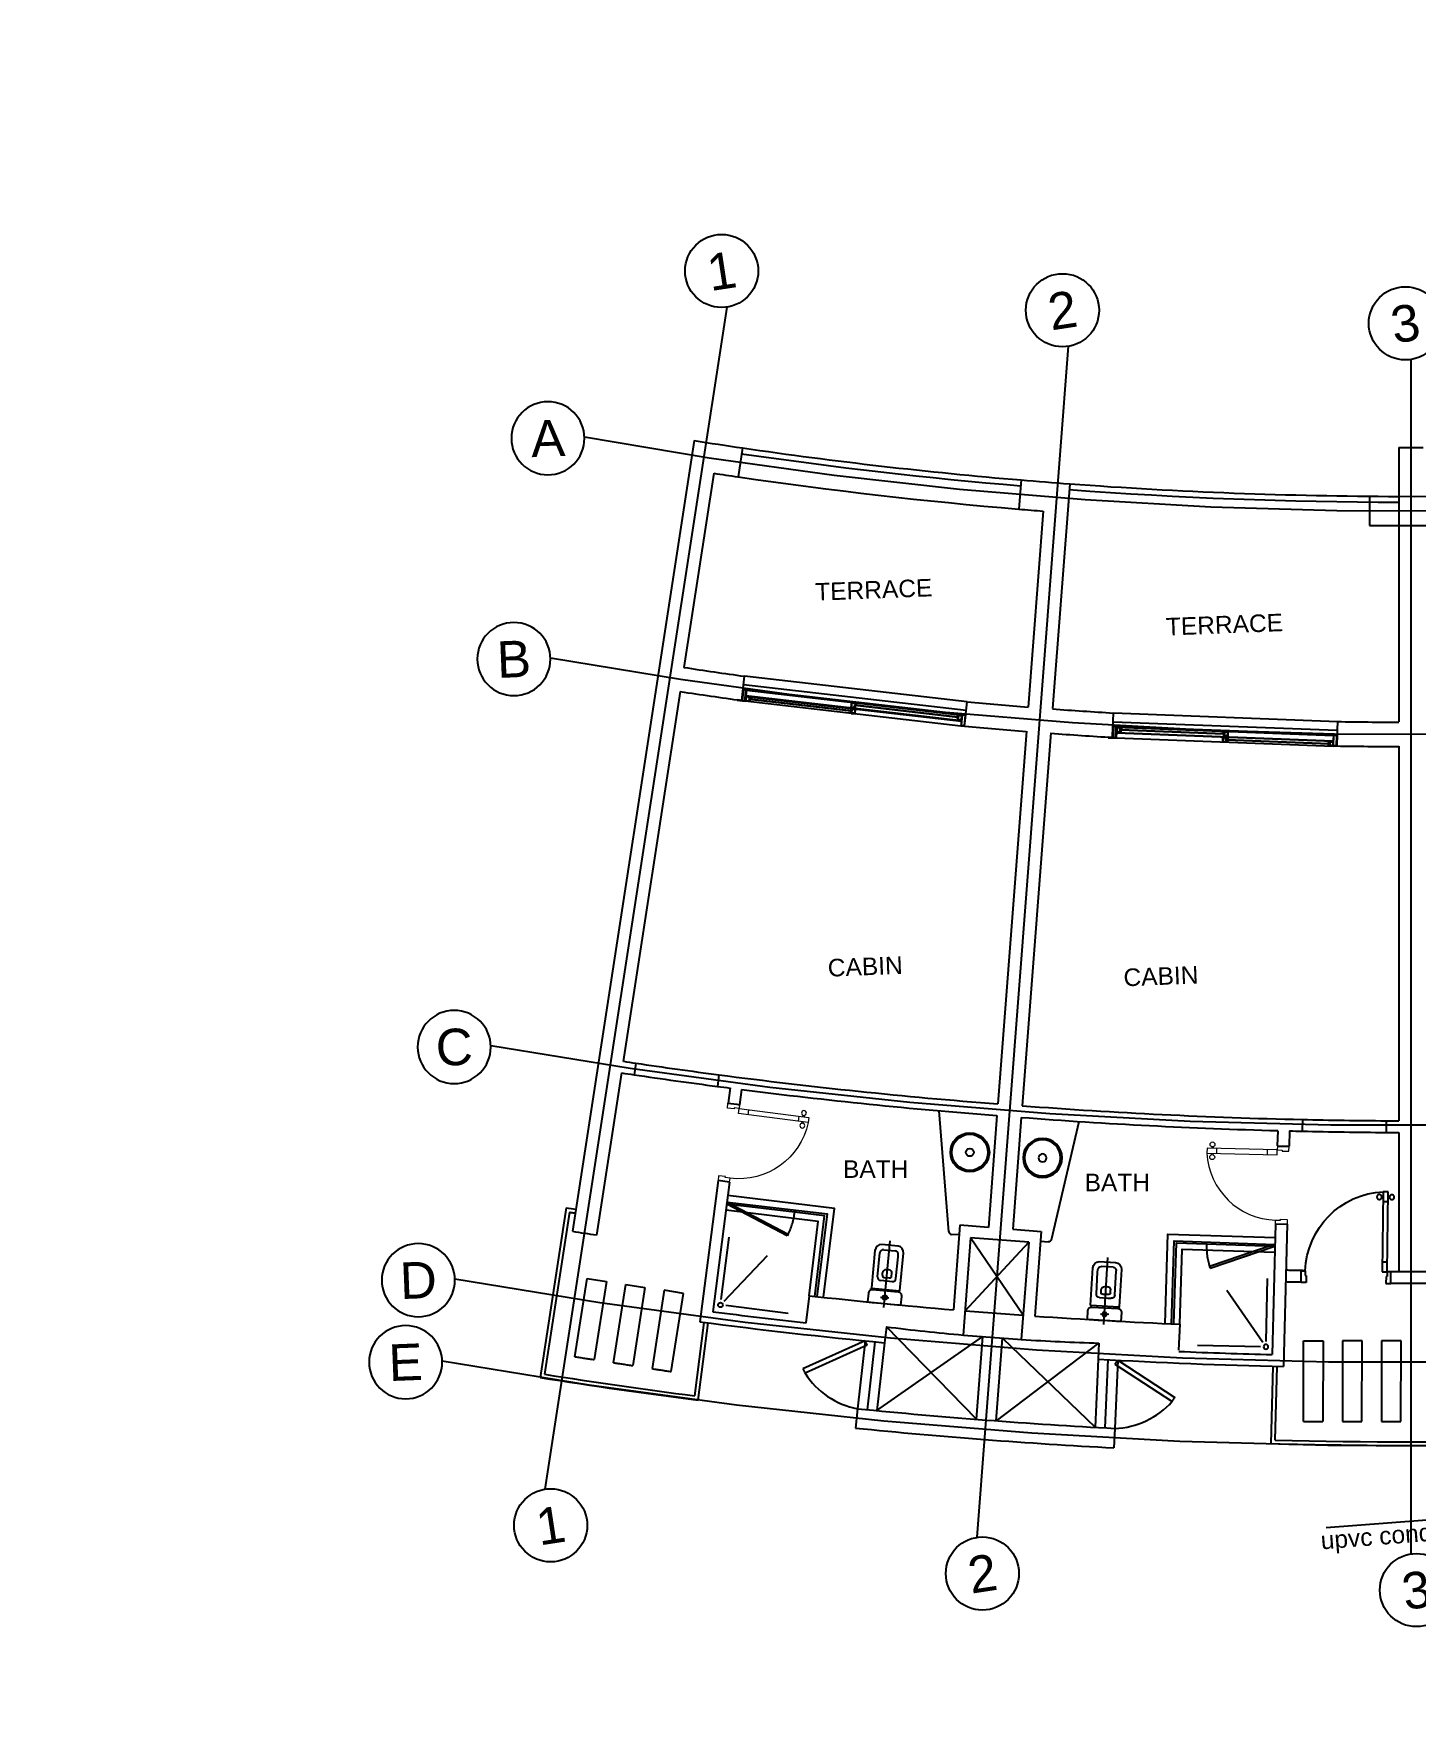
# Model space of a CAD drawing. Extents: x -508 to 92, y -98 to -31.
# Drawn here: x -218.59925 to -218.57915, y -87.69536 to -87.67073 of the extents above; entities that cross this region are included whole.
import ezdxf
from ezdxf.enums import TextEntityAlignment as Align

# ---------------------------------------------------------------- set-up
doc = ezdxf.new("R2010")
doc.units = 0
doc.header["$MEASUREMENT"] = 0
for name, pattern in [('DASHDOT', [1, 0.5, -0.25, 0, -0.25]), ('DASHED', [19.05, 12.7, -6.35]), ('HIDDEN2', [0.1875, 0.125, -0.0625]), ('NHIDDEN', [0.175, 0.1, -0.075])]:
    doc.linetypes.add(name, pattern=pattern)
doc.layers.get('0').update_dxf_attribs({"linetype": 'CONTINUOUS', "lineweight": 30})
for name, color, linetype in [('A-HID', 7, 'NHIDDEN'), ('A-STR-H', 1, 'NHIDDEN'), ('A-STR-S', 2, 'CONTINUOUS'), ('A-TEXT', 7, 'CONTINUOUS'), ('A-WALL', 6, 'CONTINUOUS'), ('AX', 9, 'DASHDOT'), ('AX-N', 8, 'CONTINUOUS'), ('EL-HID', 9, 'NHIDDEN'), ('EL-WIN', 153, 'CONTINUOUS'), ('ELEC', 6, 'CONTINUOUS'), ('ELEV 1', 40, 'CONTINUOUS'), ('LIGHTING RACEWAY CE', 1, 'DASHED'), ('San', 5, 'CONTINUOUS'), ('Wood', 36, 'DASHED')]:
    doc.layers.add(name, color=color, linetype=linetype)
doc.layers.add('DOOR', color=221, linetype='CONTINUOUS', lineweight=5)
doc.layers.add('glass', color=2, linetype='CONTINUOUS', lineweight=9)
doc.styles.add('APLUS', font='arial.ttf', dxfattribs={"width": 0.6})
doc.styles.add('Arial', font='arial.ttf')

# ---------------------------------------------------------------- blocks, each defined once
blk = doc.blocks.new('dd5')
at = {"layer": 'Wood', "color": 8}
for p, q in [((-1.604, 0.529), (-1.62, 0.526)), ((-1.181, 0.628), (-1.166, 0.632)), ((-1.177, 0.613), (-1.162, 0.617)), ((-1.105, 0.593), (-1.153, 0.581)), ((-1.102, 0.647), (-1.117, 0.644)), ((-1.098, 0.633), (-1.114, 0.629)), ((-1.684, 0.512), (-1.669, 0.515)), ((-1.681, 0.497), (-1.665, 0.5)), ((-1.657, 0.464), (-1.608, 0.475)), ((-1.601, 0.514), (-1.616, 0.511)), ((-0.098, -0.025), (-0.127, 0.091)), ((-1.523, -0.142), (-1.475, -0.131)), ((-0.957, -0.009), (-1.005, -0.021)), ((-2.286, -0.536), (-2.312, -0.418))]:
    blk.add_line(p, q, dxfattribs=at)
for points in [[(-1.453, -0.228), (-1.63, 0.572), (-1.679, 0.561), (-1.502, -0.239)], [(-0.982, -0.119), (-1.177, 0.678), (-1.129, 0.69), (-0.933, -0.107)], [(-0.098, -0.025), (-0.127, 0.091), (-0.166, 0.082), (-0.154, 0.033), (-0.164, 0.031), (-0.147, -0.037)], [(-0.992, -0.245), (-1.02, -0.128), (-0.982, -0.119), (-0.97, -0.167), (-0.96, -0.165), (-0.943, -0.233)], [(-1.388, -0.337), (-1.414, -0.22), (-1.453, -0.228), (-1.442, -0.277), (-1.452, -0.279), (-1.437, -0.348)], [(-2.286, -0.536), (-2.312, -0.418), (-2.273, -0.41), (-2.262, -0.459), (-2.253, -0.456), (-2.238, -0.525)]]:
    blk.add_lwpolyline(points, close=True, dxfattribs=at)
for centre in [(-1.706, 0.499), (-1.58, 0.527), (-1.202, 0.615), (-1.077, 0.646)]:
    blk.add_circle(centre, 0.025, dxfattribs=at)
for centre, radius, start, end in [((-0.977, -0.137), 0.84, 15.0916, 100.3721), ((-1.449, -0.247), 0.84, 105.8928, 191.1732), ((-13.81, 53.801), 55.425, 284.251, 284.4464), ((-13.81, 53.801), 55.545, 284.2798, 284.4465), ((-13.81, 53.801), 55.425, 282.8822, 283.3827), ((-13.81, 53.801), 55.545, 282.918, 283.3468), ((-13.81, 53.801), 55.425, 281.8166, 282.0138), ((-13.81, 53.801), 55.545, 281.8163, 281.985)]:
    blk.add_arc(centre, radius, start, end, dxfattribs=at)
blk = doc.blocks.new('p2')
at = {"layer": 'San', "color": 8, "linetype": 'DASHDOT'}
blk.add_line((-0.052, 0), (0.811, 0), dxfattribs=at)
at = {"layer": 'San', "color": 8}
for p, q in [((0.078, 0.057), (0.078, -0.05)), ((0.291, 0.032), (0.291, 0.076)), ((0.291, -0.076), (0.291, 0.032)), ((0.335, 0.119), (0.648, 0.119)), ((0.335, 0.033), (0.335, -0.033)), ((0.362, 0.06), (0.394, 0.06)), ((0.437, -0.017), (0.437, 0.017)), ((0.691, 0.076), (0.691, -0.076)), ((0.335, -0.119), (0.618, -0.119)), ((0.362, -0.06), (0.394, -0.06)), ((0.618, -0.119), (0.648, -0.119))]:
    blk.add_line(p, q, dxfattribs=at)
for points in [[(0, 0.217), (0, -0.216), (0.114, -0.216, 0.414214), (0.164, -0.166), (0.164, 0.167, 0.414214), (0.114, 0.217)], [(0.183, 0.18), (0.183, -0.18, 0.414214), (0.188, -0.185), (0.669, -0.185, 0.389121), (0.755, -0.106), (0.755, 0.105, 0.394053), (0.669, 0.185), (0.188, 0.185, 0.414214)]]:
    blk.add_lwpolyline(points, format="xyb", close=True, dxfattribs=at)
for points in [[(0.168, 0.147), (0.164, 0.147)], [(0.168, 0.147), (0.168, 0.131), (0.164, 0.131)], [(0.172, 0.191), (0.178, 0.191)]]:
    blk.add_lwpolyline(points, dxfattribs=at)
for points in [[(0.168, 0.136), (0.17, 0.136, 0.488913), (0.178, 0.146), (0.178, 0.191)], [(0.168, 0.142), (0.17, 0.142, 0.559211), (0.172, 0.145), (0.172, 0.191)]]:
    blk.add_lwpolyline(points, format="xyb", dxfattribs=at)
for radius in [0.0286, 0.0184]:
    blk.add_circle((0.078, 0), radius, dxfattribs=at)
for centre, radius, start, end in [((0.335, 0.076), 0.0434, 90, 180), ((0.362, 0.033), 0.0271, 90, 180), ((0.394, 0.017), 0.0434, 0, 90), ((0.648, 0.076), 0.0434, 0, 90), ((0.335, -0.076), 0.0434, 180, 270), ((0.362, -0.033), 0.0271, 180, 270), ((0.394, -0.017), 0.0434, 270, 0), ((0.648, -0.076), 0.0434, 270, 0)]:
    blk.add_arc(centre, radius, start, end, dxfattribs=at)
blk = doc.blocks.new('C-Van')
at = {"layer": 'San', "color": 8}
for p, q in [((-0.403, -0.077), (-0.594, 1.154)), ((-0.295, -0.1), (-0.372, -0.101))]:
    blk.add_line(p, q, dxfattribs=at)
for radius in [0.2, 0.185, 0.0408]:
    blk.add_circle((-0.249, 0.753), radius, dxfattribs=at)
blk.add_arc((-0.37, -0.066), 0.0348, 198.8383, 266.8834, dxfattribs=at)
blk = doc.blocks.new('shc')
at = {"layer": 'San', "color": 8}
for p, q in [((-0.003, 0.055), (-0.035, 0.701)), ((0.031, 0.046), (0.386, 0.586)), ((0.7, 0.036), (0.055, 0.003))]:
    blk.add_line(p, q, dxfattribs=at)
blk.add_circle((0, 0), 0.024, dxfattribs=at)
blk = doc.blocks.new('AXBULB')
blk.add_circle((0, 0), 0.5)
at = {"style": 'APLUS'}
blk.add_attdef('OP', text='', height=0.5, dxfattribs=at).set_placement((0, 0), align=Align.MIDDLE_CENTER)
blk = doc.blocks.new('d-80')
at = {"layer": 'DOOR', "color": 9}
for p, q in [((0.694, 0.792), (0.71, 0.792)), ((0.694, 0.777), (0.71, 0.777)), ((0.71, 0.74), (0.76, 0.74)), ((0.776, 0.792), (0.76, 0.792)), ((0.776, 0.777), (0.76, 0.777)), ((0.71, 0.22), (0.76, 0.22))]:
    blk.add_line(p, q, dxfattribs=at)
for points in [[(0.76, 0.12), (0.76, 0.84), (0.71, 0.84), (0.71, 0.12)], [(0, 0), (0, 0.12), (0.04, 0.12), (0.04, 0.07), (0.05, 0.07), (0.05, 0)], [(0.8, 0), (0.8, 0.12), (0.76, 0.12), (0.76, 0.07), (0.75, 0.07), (0.75, 0)]]:
    blk.add_lwpolyline(points, close=True, dxfattribs=at)
for centre in [(0.67, 0.785), (0.8, 0.785)]:
    blk.add_circle(centre, 0.025, dxfattribs=at)
blk.add_arc((0.763, 0.119), 0.723, 94.2305, 179.8897, dxfattribs=at)
blk = doc.blocks.new('hh')
at = {"layer": 'A-HID', "color": 8, "extrusion": (5.9e-15, -2e-15, -1)}
blk.add_line((-170.624, 13.922, -0.019), (-170.624, 13.622, -0.019), dxfattribs=at)
at = {"layer": 'A-HID', "color": 8}
for p, q in [((-174.771, 5.569, -0.019), (-174.118, 6.272, -0.019)), ((-174.175, 5.524, -0.019), (-174.714, 6.317, -0.019)), ((-174.768, 5.569, -0.019), (-174.175, 5.524, -0.019)), ((-174.652, 4.456, -0.019), (-175.578, 5.404, -0.019)), ((-175.674, 4.546, -0.019), (-174.587, 5.305, -0.019)), ((-175.596, 5.241, -0.019), (-175.674, 4.546, -0.019)), ((-174.787, 5.32, -0.019), (-174.19, 5.274, -0.019)), ((-174.787, 5.32, -0.019), (-174.19, 5.274, -0.019)), ((-174.652, 4.456, -0.019), (-174.587, 5.305, -0.019)), ((-174.452, 4.441, -0.019), (-174.387, 5.289, -0.019)), ((-173.403, 5.237, -0.019), (-174.452, 4.441, -0.019)), ((-174.387, 5.289, -0.019), (-173.436, 4.374, -0.019)), ((-173.406, 5.074, -0.019), (-173.436, 4.374, -0.019))]:
    blk.add_line(p, q, dxfattribs=at)
at = {"layer": 'A-HID', "color": 8, "elevation": -0.019}
for points in [[(-178.573, 5.068, -0.000875), (-178.771, 5.098), (-178.646, 5.901), (-178.448, 5.87)], [(-178.178, 5.007, -0.000875), (-178.376, 5.037), (-178.25, 5.84), (-178.053, 5.809)], [(-177.98, 4.976, 0.000875), (-177.783, 4.945), (-177.657, 5.748), (-177.855, 5.779)], [(-171.101, 4.435, -0.000875), (-171.301, 4.435), (-171.3, 5.262), (-171.1, 5.262)], [(-170.901, 4.435, 0.000875), (-170.701, 4.434), (-170.7, 5.261), (-170.9, 5.261)], [(-170.501, 4.435, 0.000875), (-170.301, 4.434), (-170.3, 5.261), (-170.5, 5.261)]]:
    blk.add_lwpolyline(points, format="xyb", close=True, dxfattribs=at)
at = {"layer": 'A-HID', "color": 8}
for centre, radius, start, end in [((-170.199, 61.39, -0.019), 47.47, 269.487, 278.3023), ((-170.199, 61.39, -0.019), 47.77, 261.6977, 265.1727), ((-170.199, 61.39, -0.019), 47.77, 269.4902, 278.3023), ((-170.297, 61.201, -0.019), 53.79, 261.5897, 262.5085), ((-170.297, 61.201, -0.019), 53.67, 261.5904, 262.5081), ((-170.109, 61.187, -0.019), 53.67, 268.7158, 269.632), ((-170.109, 61.187, -0.019), 53.79, 268.7155, 269.6328), ((-175.723, 5.368, -0.019), 0.817, 212.5584, 259.4668), ((-173.261, 5.18, -0.019), 0.817, 271.7786, 318.6899)]:
    blk.add_arc(centre, radius, start, end, dxfattribs=at)
at = {"layer": 'A-STR-H', "color": 8, "extrusion": (-6.1e-15, -1.1e-15, -1)}
blk.add_line((-178.827, 6.58, -0.019), (-179.083, 4.918, -0.019), dxfattribs=at)
at = {"layer": 'A-STR-H', "color": 8}
blk.add_line((-177.543, 4.696, -0.019), (-177.445, 5.45, -0.019), dxfattribs=at)
at = {"layer": 'A-STR-H', "color": 8, "elevation": -0.019}
blk.add_lwpolyline([(-168.828, 4.999), (-168.807, 4.239, -0.01213), (-171.59, 4.243), (-171.571, 4.999)], format="xyb", dxfattribs=at)
at = {"layer": 'A-STR-H', "color": 8}
for centre, radius, start, end in [((-170.199, 61.39, -0.019), 47.53, 261.6971, 265.1705), ((-170.199, 61.39, -0.019), 47.53, 265.7732, 269.8493), ((-170.199, 61.39, -0.019), 55.485, 261.054, 261.1159), ((-170.162, 61.386, -0.019), 57.168, 261.0227, 262.5818)]:
    blk.add_arc(centre, radius, start, end, dxfattribs=at)
at = {"layer": 'A-STR-S', "color": 8, "extrusion": (-6.1e-15, -1.1e-15, -1)}
blk.add_line((-178.86, 6.626, -0.019), (-179.128, 4.885, -0.019), dxfattribs=at)
at = {"layer": 'A-STR-S', "color": 8}
blk.add_line((-177.509, 4.652, -0.019), (-177.405, 5.445, -0.019), dxfattribs=at)
at = {"layer": 'A-STR-S', "color": 8, "elevation": -0.019}
blk.add_lwpolyline([(-168.789, 5), (-168.766, 4.2, -0.01248), (-171.631, 4.204), (-171.611, 5)], format="xyb", dxfattribs=at)
at = {"layer": 'A-STR-S', "color": 8}
for centre, radius, start, end in [((-170.199, 61.39, -0.019), 47.47, 261.6977, 265.1699), ((-170.199, 61.39, -0.019), 47.47, 265.7734, 269.8491), ((-170.199, 61.39, -0.019), 55.445, 261.0125, 261.1159), ((-170.162, 61.386, -0.019), 57.208, 260.9828, 262.6219)]:
    blk.add_arc(centre, radius, start, end, dxfattribs=at)
at = {"layer": 'A-WALL', "color": 8, "extrusion": (-6.1e-15, -1.1e-15, -1)}
for p, q in [((-177.548, 14.493, -0.019), (-178.796, 6.384, -0.019)), ((-177.053, 14.418, -0.019), (-177.099, 14.121, -0.019)), ((-177.346, 14.158, -0.019), (-177.653, 12.166, -0.019)), ((-177.691, 11.919, -0.019), (-178.275, 8.127, -0.019)), ((-178.293, 8.009, -0.019), (-178.549, 6.346, -0.019)), ((-178.146, 8.108, -0.019), (-178.165, 7.99, -0.019)), ((-174.444, 7.571, -0.019), (-174.531, 6.424, -0.019)), ((-174.194, 7.552, -0.019), (-174.282, 6.405, -0.019)), ((-174.824, 6.446, -0.019), (-174.891, 5.579, -0.019)), ((-174.714, 6.317, -0.019), (-174.79, 5.32, -0.019))]:
    blk.add_line(p, q, dxfattribs=at)
at = {"layer": 'A-WALL', "color": 8, "extrusion": (5.9e-15, -2e-15, -1)}
for p, q in [((-170.324, 14.421, -0.019), (-170.324, 11.608, -0.019)), ((-174.196, 14.089, -0.019), (-174.219, 13.79, -0.019)), ((-173.697, 14.049, -0.019), (-173.874, 11.746, -0.019)), ((-173.969, 13.769, -0.019), (-174.123, 11.76, -0.019)), ((-174.142, 11.511, -0.019), (-174.435, 7.691, -0.019)), ((-173.893, 11.496, -0.019), (-174.185, 7.672, -0.019)), ((-170.324, 11.358, -0.019), (-170.324, 7.517, -0.019)), ((-170.454, 7.518, -0.019), (-170.454, 7.398, -0.019)), ((-170.324, 7.397, -0.019), (-170.324, 5.969, -0.019)), ((-174.118, 6.272, -0.019), (-174.194, 5.274, -0.019)), ((-173.989, 6.382, -0.019), (-174.055, 5.515, -0.019))]:
    blk.add_line(p, q, dxfattribs=at)
at = {"layer": 'A-WALL', "color": 8}
for p, q in [((-177.061, 11.828, -0.019), (-177.033, 12.077, -0.019)), ((-174.776, 11.565, -0.019), (-174.748, 11.814, -0.019)), ((-173.258, 11.449, -0.019), (-173.249, 11.699, -0.019)), ((-170.96, 11.361, -0.019), (-170.95, 11.611, -0.019)), ((-177.185, 6.889, -0.019), (-177.304, 6.904, -0.019)), ((-174.531, 6.424, -0.019), (-174.824, 6.446, -0.019)), ((-171.588, 6.459, -0.019), (-171.468, 6.456, -0.019)), ((-174.118, 6.272, -0.019), (-174.714, 6.317, -0.019)), ((-174.282, 6.405, -0.019), (-173.989, 6.382, -0.019)), ((-170.074, 5.969, -0.019), (-170.325, 5.969, -0.019)), ((-176.371, 5.724, -0.019), (-176.402, 5.445, -0.019)), ((-175.578, 5.404, -0.019), (-175.596, 5.241, -0.019)), ((-172.57, 5.432, -0.019), (-172.582, 5.164, -0.019)), ((-173.399, 5.238, -0.019), (-173.406, 5.074, -0.019)), ((-175.873, 4.565, -0.019), (-175.895, 4.366, -0.019)), ((-173.236, 4.363, -0.019), (-173.245, 4.163, -0.019))]:
    blk.add_line(p, q, dxfattribs=at)
at = {"layer": 'A-WALL', "color": 8, "extrusion": (9.109e-12, 8.43519e-11, -1)}
for p, q in [((-177.295, 7.989, -0.019), (-177.31, 7.87, -0.019)), ((-177.181, 7.854, -0.019), (-177.201, 7.697, -0.019)), ((-177.062, 7.838, -0.019), (-177.082, 7.682, -0.019)), ((-177.304, 6.904, -0.019), (-177.491, 5.456, -0.019)), ((-177.185, 6.889, -0.019), (-177.357, 5.56, -0.019))]:
    blk.add_line(p, q, dxfattribs=at)
at = {"layer": 'A-WALL', "color": 8, "extrusion": (3.8674e-12, 8.47541e-11, -1)}
for p, q in [((-171.312, 7.53, -0.019), (-171.315, 7.41, -0.019)), ((-171.565, 7.416, -0.019), (-171.569, 7.259, -0.019)), ((-171.445, 7.413, -0.019), (-171.449, 7.256, -0.019)), ((-171.588, 6.459, -0.019), (-171.621, 5.12, -0.019)), ((-171.468, 6.456, -0.019), (-171.504, 4.997, -0.019))]:
    blk.add_line(p, q, dxfattribs=at)
at = {"layer": 'A-WALL', "color": 8}
for centre, radius, start, end in [((-170.199, 61.39, -0.019), 47.47, 261.0942, 261.6977), ((-170.199, 61.39, -0.019), 46.97, 269.8475, 270.1525), ((-170.199, 61.39, -0.019), 47.77, 261.395, 261.6948), ((-170.199, 61.39, -0.019), 47.47, 265.1699, 265.7734), ((-170.199, 61.39, -0.019), 47.77, 265.1727, 265.4726), ((-170.199, 61.39, -0.019), 49.785, 261.3882, 262.1101), ((-170.199, 61.39, -0.019), 50.035, 261.3882, 262.1167), ((-170.199, 61.39, -0.019), 49.785, 264.7573, 265.4794), ((-170.199, 61.39, -0.019), 49.785, 265.7657, 266.4877), ((-170.199, 61.39, -0.019), 50.035, 264.7507, 265.4794), ((-170.199, 61.39, -0.019), 50.035, 265.7657, 266.4943), ((-170.199, 61.39, -0.019), 49.785, 269.1349, 269.8569), ((-170.199, 61.39, -0.019), 50.035, 269.1283, 269.8569), ((-170.297, 61.201, -0.019), 53.79, 261.4512, 261.5897), ((-170.297, 61.201, -0.019), 53.67, 261.4516, 261.5904), ((-170.297, 61.201, -0.019), 53.67, 262.5081, 265.5785), ((-170.297, 61.201, -0.019), 53.79, 262.5085, 262.6469), ((-170.297, 61.201, -0.019), 53.79, 262.7748, 265.5788), ((-170.298, 61.164, -0.019), 53.91, 262.6429, 262.7704), ((-170.109, 61.187, -0.019), 53.67, 265.6439, 268.7158), ((-170.109, 61.187, -0.019), 53.79, 265.6441, 268.4492), ((-170.109, 61.187, -0.019), 53.67, 269.632, 269.7707), ((-170.109, 61.187, -0.019), 53.79, 268.577, 268.7155), ((-170.109, 61.187, -0.019), 53.79, 269.6328, 269.7713), ((-170.114, 61.149, -0.019), 53.91, 268.4535, 268.5811), ((-170.22, 61.263, -0.019), 55.545, 261.1176, 261.374), ((-170.195, 61.392, -0.019), 56.29, 262.6907, 263.6695), ((-170.195, 61.392, -0.019), 56.01, 263.6695, 265.1911), ((-170.195, 61.392, -0.019), 56.41, 262.5686, 264.5056), ((-173.164, 24.255, -0.019), 19.004, 262.7018, 265.1007), ((-170.198, 61.392, -0.019), 56.01, 266.0506, 267.5756), ((-172.916, 24.236, -0.019), 19.004, 266.1444, 268.5433), ((-170.198, 61.392, -0.019), 56.41, 266.7394, 268.673), ((-170.198, 61.392, -0.019), 56.29, 267.5756, 268.5508), ((-170.21, 61.228, -0.019), 56.945, 264.2932, 266.954), ((-170.21, 61.228, -0.019), 57.145, 264.291, 266.9561)]:
    blk.add_arc(centre, radius, start, end, dxfattribs=at)
at = {"layer": 'AX', "color": 8}
blk.add_line((-179.077, 3.739, -0.019), (-177.21, 15.861, -0.019), dxfattribs=at)
at = {"layer": 'AX', "color": 8, "extrusion": (5.9e-15, -2e-15, -1)}
for p, q in [((-173.715, 15.459, -0.019), (-174.65, 3.246, -0.019)), ((-170.199, 15.324, -0.019), (-170.199, 3.076, -0.019))]:
    blk.add_line(p, q, dxfattribs=at)
at = {"layer": 'AX', "color": 8}
for centre, radius, start, end in [((-170.199, 61.39, -0.019), 47.62, 259.7489, 284.6284), ((-170.199, 61.39, -0.019), 49.91, 259.8176, 284.5597), ((-170.297, 61.201, -0.019), 53.73, 259.9922, 284.6063), ((-170.212, 61.39, -0.019), 56.35, 259.9939, 284.4095), ((-170.188, 61.228, -0.019), 57.045, 259.9609, 284.408)]:
    blk.add_arc(centre, radius, start, end, dxfattribs=at)
at = {"layer": 'AX-N', "color": 2, "extrusion": (-4.31055e-07, -1.685e-08, 1)}
blk.add_line((-166.623, 3.691, -0.019), (-171.069, 3.342, -0.019), dxfattribs=at)
at = {"layer": 'EL-HID', "color": 8}
for p, q in [((-174.758, 11.725, -0.019), (-177.043, 11.988, -0.019)), ((-174.748, 11.814, -0.019), (-177.033, 12.077, -0.019)), ((-173.249, 11.699, -0.019), (-170.95, 11.611, -0.019)), ((-173.252, 11.61, -0.019), (-170.954, 11.522, -0.019))]:
    blk.add_line(p, q, dxfattribs=at)
at = {"layer": 'EL-WIN', "color": 8, "ltscale": 0.5}
for p, q in [((-177.061, 11.828, -0.019), (-177.106, 11.833, -0.019)), ((-177.106, 11.833, -0.019), (-177.106, 11.829, -0.019)), ((-177.106, 11.829, -0.019), (-177.025, 11.82, -0.019)), ((-177.048, 11.943, -0.019), (-177.061, 11.828, -0.019)), ((-177.044, 11.938, -0.019), (-177.056, 11.828, -0.019)), ((-177.056, 11.828, -0.019), (-177.029, 11.825, -0.019)), ((-174.763, 11.68, -0.019), (-177.048, 11.943, -0.019)), ((-177.011, 11.939, -0.019), (-177.048, 11.943, -0.019)), ((-177.016, 11.935, -0.019), (-177.044, 11.938, -0.019)), ((-177.029, 11.825, -0.019), (-177.016, 11.935, -0.019)), ((-177.019, 11.869, -0.019), (-177.025, 11.82, -0.019)), ((-174.814, 11.565, -0.019), (-177.025, 11.82, -0.019)), ((-177.024, 11.825, -0.019), (-177.024, 11.825, -0.019)), ((-177.021, 11.852, -0.019), (-177.021, 11.852, -0.019)), ((-177.021, 11.847, -0.019), (-177.021, 11.847, -0.019)), ((-177.014, 11.864, -0.019), (-177.019, 11.824, -0.019)), ((-176.989, 11.821, -0.019), (-177.019, 11.824, -0.019)), ((-177.011, 11.939, -0.019), (-177.018, 11.874, -0.019)), ((-174.808, 11.62, -0.019), (-177.018, 11.874, -0.019)), ((-177.016, 11.897, -0.019), (-177.016, 11.897, -0.019)), ((-177.014, 11.912, -0.019), (-177.014, 11.912, -0.019)), ((-176.975, 11.859, -0.019), (-177.014, 11.864, -0.019)), ((-174.801, 11.675, -0.019), (-177.012, 11.929, -0.019)), ((-177.011, 11.934, -0.019), (-177.011, 11.934, -0.019)), ((-176.986, 11.85, -0.019), (-176.989, 11.821, -0.019)), ((-176.987, 11.866, -0.019), (-176.987, 11.871, -0.019)), ((-176.976, 11.849, -0.019), (-176.986, 11.85, -0.019)), ((-176.986, 11.846, -0.019), (-176.981, 11.845, -0.019)), ((-176.981, 11.845, -0.019), (-176.985, 11.815, -0.019)), ((-176.979, 11.82, -0.019), (-176.984, 11.82, -0.019)), ((-176.978, 11.829, -0.019), (-176.983, 11.83, -0.019)), ((-176.978, 11.829, -0.019), (-176.979, 11.82, -0.019)), ((-176.975, 11.859, -0.019), (-176.976, 11.849, -0.019)), ((-176.973, 11.834, -0.019), (-176.975, 11.814, -0.019)), ((-176.969, 11.864, -0.019), (-176.971, 11.844, -0.019)), ((-175.936, 11.805, -0.019), (-175.942, 11.756, -0.019)), ((-175.936, 11.805, -0.019), (-175.887, 11.799, -0.019)), ((-175.947, 11.716, -0.019), (-175.949, 11.696, -0.019)), ((-175.943, 11.746, -0.019), (-175.946, 11.726, -0.019)), ((-175.946, 11.726, -0.019), (-175.936, 11.725, -0.019)), ((-175.942, 11.71, -0.019), (-175.944, 11.7, -0.019)), ((-175.944, 11.7, -0.019), (-175.939, 11.7, -0.019)), ((-175.942, 11.76, -0.019), (-175.942, 11.76, -0.019)), ((-175.942, 11.71, -0.019), (-175.937, 11.71, -0.019)), ((-175.939, 11.783, -0.019), (-175.939, 11.783, -0.019)), ((-175.938, 11.788, -0.019), (-175.938, 11.788, -0.019)), ((-175.932, 11.8, -0.019), (-175.937, 11.76, -0.019)), ((-175.907, 11.756, -0.019), (-175.937, 11.76, -0.019)), ((-175.892, 11.795, -0.019), (-175.932, 11.8, -0.019)), ((-175.924, 11.753, -0.019), (-175.925, 11.743, -0.019)), ((-175.903, 11.786, -0.019), (-175.907, 11.756, -0.019)), ((-175.904, 11.781, -0.019), (-175.899, 11.781, -0.019)), ((-175.893, 11.785, -0.019), (-175.903, 11.786, -0.019)), ((-175.899, 11.781, -0.019), (-175.902, 11.751, -0.019)), ((-175.897, 11.755, -0.019), (-175.902, 11.756, -0.019)), ((-175.896, 11.765, -0.019), (-175.901, 11.766, -0.019)), ((-175.889, 11.78, -0.019), (-175.899, 11.781, -0.019)), ((-175.896, 11.765, -0.019), (-175.897, 11.755, -0.019)), ((-175.892, 11.795, -0.019), (-175.893, 11.785, -0.019)), ((-175.887, 11.799, -0.019), (-175.889, 11.78, -0.019)), ((-174.851, 11.68, -0.019), (-174.853, 11.66, -0.019)), ((-174.85, 11.645, -0.019), (-174.851, 11.635, -0.019)), ((-174.851, 11.635, -0.019), (-174.846, 11.634, -0.019)), ((-174.85, 11.645, -0.019), (-174.845, 11.644, -0.019)), ((-174.804, 11.647, -0.019), (-174.804, 11.647, -0.019)), ((-174.732, 11.556, -0.019), (-174.814, 11.565, -0.019)), ((-174.776, 11.565, -0.019), (-174.732, 11.56, -0.019)), ((-174.732, 11.56, -0.019), (-174.732, 11.556, -0.019)), ((-173.254, 11.565, -0.019), (-170.955, 11.477, -0.019)), ((-173.219, 11.498, -0.019), (-170.995, 11.413, -0.019)), ((-173.218, 11.526, -0.019), (-173.218, 11.526, -0.019)), ((-173.217, 11.553, -0.019), (-170.993, 11.468, -0.019)), ((-173.174, 11.507, -0.019), (-173.179, 11.507, -0.019)), ((-173.173, 11.517, -0.019), (-173.178, 11.517, -0.019)), ((-173.173, 11.517, -0.019), (-173.174, 11.507, -0.019)), ((-173.167, 11.551, -0.019), (-173.168, 11.531, -0.019)), ((-172.125, 11.511, -0.019), (-172.126, 11.492, -0.019)), ((-172.126, 11.492, -0.019), (-172.116, 11.491, -0.019)), ((-172.075, 11.51, -0.019), (-172.125, 11.511, -0.019)), ((-172.121, 11.476, -0.019), (-172.122, 11.466, -0.019)), ((-172.122, 11.466, -0.019), (-172.117, 11.466, -0.019)), ((-172.12, 11.506, -0.019), (-172.121, 11.496, -0.019)), ((-172.121, 11.496, -0.019), (-172.111, 11.496, -0.019)), ((-172.121, 11.476, -0.019), (-172.116, 11.476, -0.019)), ((-172.12, 11.506, -0.019), (-172.08, 11.505, -0.019)), ((-172.116, 11.491, -0.019), (-172.117, 11.461, -0.019)), ((-172.111, 11.491, -0.019), (-172.116, 11.491, -0.019)), ((-172.111, 11.496, -0.019), (-172.112, 11.466, -0.019)), ((-172.112, 11.466, -0.019), (-172.082, 11.465, -0.019)), ((-172.095, 11.46, -0.019), (-172.095, 11.45, -0.019)), ((-172.08, 11.505, -0.019), (-172.082, 11.465, -0.019)), ((-172.075, 11.51, -0.019), (-172.077, 11.46, -0.019)), ((-172.077, 11.465, -0.019), (-172.077, 11.465, -0.019)), ((-172.076, 11.492, -0.019), (-172.076, 11.492, -0.019)), ((-172.076, 11.487, -0.019), (-172.076, 11.487, -0.019)), ((-170.993, 11.478, -0.019), (-170.995, 11.413, -0.019)), ((-170.993, 11.478, -0.019), (-170.955, 11.477, -0.019)), ((-170.993, 11.473, -0.019), (-170.993, 11.473, -0.019)), ((-170.992, 11.363, -0.019), (-170.988, 11.473, -0.019)), ((-170.988, 11.473, -0.019), (-170.961, 11.472, -0.019)), ((-170.961, 11.472, -0.019), (-170.965, 11.362, -0.019)), ((-170.955, 11.477, -0.019), (-170.96, 11.361, -0.019)), ((-173.258, 11.449, -0.019), (-173.303, 11.451, -0.019)), ((-173.303, 11.451, -0.019), (-173.303, 11.446, -0.019)), ((-173.303, 11.446, -0.019), (-173.221, 11.443, -0.019)), ((-173.221, 11.443, -0.019), (-170.997, 11.358, -0.019)), ((-172.084, 11.415, -0.019), (-172.089, 11.415, -0.019)), ((-172.084, 11.405, -0.019), (-172.089, 11.405, -0.019)), ((-172.078, 11.43, -0.019), (-172.088, 11.43, -0.019)), ((-172.084, 11.415, -0.019), (-172.084, 11.405, -0.019)), ((-172.078, 11.42, -0.019), (-172.079, 11.4, -0.019)), ((-172.077, 11.45, -0.019), (-172.078, 11.43, -0.019)), ((-171.047, 11.38, -0.019), (-171.047, 11.36, -0.019)), ((-171.045, 11.41, -0.019), (-171.046, 11.39, -0.019)), ((-171.042, 11.375, -0.019), (-171.037, 11.375, -0.019)), ((-171.042, 11.375, -0.019), (-171.042, 11.365, -0.019)), ((-171.042, 11.365, -0.019), (-171.037, 11.365, -0.019)), ((-171.041, 11.405, -0.019), (-171.001, 11.403, -0.019)), ((-171.041, 11.405, -0.019), (-171.041, 11.395, -0.019)), ((-171.041, 11.395, -0.019), (-171.031, 11.395, -0.019)), ((-171.036, 11.39, -0.019), (-171.037, 11.36, -0.019)), ((-171.031, 11.39, -0.019), (-171.036, 11.39, -0.019)), ((-171.031, 11.395, -0.019), (-171.032, 11.365, -0.019)), ((-171.032, 11.365, -0.019), (-171.002, 11.364, -0.019)), ((-171.027, 11.41, -0.019), (-171.027, 11.414, -0.019)), ((-171.001, 11.403, -0.019), (-171.002, 11.364, -0.019)), ((-170.995, 11.408, -0.019), (-170.997, 11.358, -0.019)), ((-170.997, 11.363, -0.019), (-170.997, 11.363, -0.019)), ((-170.915, 11.355, -0.019), (-170.997, 11.358, -0.019)), ((-170.996, 11.391, -0.019), (-170.996, 11.391, -0.019)), ((-170.996, 11.386, -0.019), (-170.996, 11.386, -0.019)), ((-170.994, 11.451, -0.019), (-170.994, 11.451, -0.019)), ((-170.994, 11.436, -0.019), (-170.994, 11.436, -0.019)), ((-170.965, 11.362, -0.019), (-170.992, 11.363, -0.019)), ((-170.96, 11.361, -0.019), (-170.915, 11.359, -0.019)), ((-170.915, 11.359, -0.019), (-170.915, 11.355, -0.019))]:
    blk.add_line(p, q, dxfattribs=at)
at = {"layer": 'EL-WIN', "color": 8, "ltscale": 0.5, "elevation": -0.019}
for points in [[(-177.019, 11.869), (-174.808, 11.615)], [(-175.939, 11.695), (-175.899, 11.69), (-175.894, 11.74), (-175.943, 11.746)], [(-175.902, 11.751), (-175.942, 11.756)], [(-175.936, 11.725), (-175.939, 11.695)], [(-174.853, 11.66), (-174.843, 11.659), (-174.847, 11.629), (-174.807, 11.625), (-174.801, 11.675), (-174.851, 11.68)], [(-174.776, 11.565), (-174.763, 11.68), (-174.8, 11.684), (-174.814, 11.565)], [(-173.258, 11.449), (-173.254, 11.565), (-173.216, 11.563), (-173.221, 11.443)], [(-173.168, 11.531), (-173.178, 11.532), (-173.179, 11.502), (-173.219, 11.503), (-173.217, 11.553), (-173.167, 11.551)], [(-170.995, 11.408), (-173.219, 11.493)], [(-172.117, 11.461), (-172.077, 11.46)], [(-172.089, 11.4), (-172.129, 11.402), (-172.127, 11.452), (-172.077, 11.45)], [(-172.088, 11.43), (-172.089, 11.4)]]:
    blk.add_lwpolyline(points, dxfattribs=at)
for points in [[(-175.939, 11.74), (-175.899, 11.735), (-175.904, 11.696), (-175.934, 11.699), (-175.93, 11.729), (-175.94, 11.73)], [(-174.847, 11.675), (-174.807, 11.67), (-174.811, 11.63), (-174.841, 11.634), (-174.838, 11.664), (-174.848, 11.665)], [(-174.796, 11.679), (-174.769, 11.676), (-174.781, 11.567), (-174.808, 11.57)], [(-173.222, 11.558), (-173.249, 11.559), (-173.253, 11.45), (-173.226, 11.448)], [(-173.172, 11.547), (-173.212, 11.548), (-173.214, 11.508), (-173.184, 11.507), (-173.182, 11.537), (-173.172, 11.537)], [(-172.082, 11.445), (-172.122, 11.446), (-172.124, 11.406), (-172.094, 11.405), (-172.093, 11.435), (-172.083, 11.435)]]:
    blk.add_lwpolyline(points, close=True, dxfattribs=at)
at = {"layer": 'ELEV 1', "color": 8, "elevation": -0.019}
for points in [[(-176.371, 5.724), (-176.278, 6.486), (-177.221, 6.601)], [(-176.222, 5.707), (-176.111, 6.617), (-177.203, 6.75)], [(-172.72, 5.439), (-172.691, 6.354), (-171.592, 6.319)], [(-172.57, 5.432), (-172.546, 6.2), (-171.597, 6.169)]]:
    blk.add_lwpolyline(points, dxfattribs=at)
at = {"layer": 'glass', "color": 8}
for p, q in [((-175.937, 11.715, -0.019), (-176.983, 11.835, -0.019)), ((-175.936, 11.725, -0.019), (-176.981, 11.845, -0.019)), ((-174.844, 11.649, -0.019), (-175.9, 11.771, -0.019)), ((-174.843, 11.659, -0.019), (-175.899, 11.781, -0.019)), ((-173.178, 11.532, -0.019), (-172.116, 11.491, -0.019)), ((-173.178, 11.522, -0.019), (-172.116, 11.481, -0.019)), ((-172.088, 11.43, -0.019), (-171.036, 11.39, -0.019)), ((-172.088, 11.42, -0.019), (-171.037, 11.38, -0.019))]:
    blk.add_line(p, q, dxfattribs=at)
at = {"layer": 'San', "color": 8}
for p, q in [((-176.518, 6.579, -0.019), (-176.516, 6.599, -0.019)), ((-172.294, 6.255, -0.019), (-172.294, 6.275, -0.019))]:
    blk.add_line(p, q, dxfattribs=at)
at = {"layer": 'San', "color": 8, "linetype": 'HIDDEN2', "elevation": -0.019}
for points in [[(-177.214, 6.661), (-177.204, 6.679), (-176.584, 6.356), (-176.594, 6.338)], [(-171.595, 6.23), (-171.601, 6.249), (-172.263, 6.024), (-172.257, 6.005)]]:
    blk.add_lwpolyline(points, close=True, dxfattribs=at)
at = {"layer": 'San', "color": 8, "elevation": -0.019}
for points in [[(-176.518, 6.579), (-177.214, 6.661)], [(-176.287, 5.714), (-176.183, 6.56), (-177.211, 6.681)], [(-176.312, 5.717), (-176.211, 6.542), (-176.518, 6.579)], [(-172.655, 5.436), (-172.628, 6.287), (-171.594, 6.25)], [(-172.63, 5.435), (-172.603, 6.265), (-172.294, 6.255)], [(-172.294, 6.255), (-171.595, 6.23)]]:
    blk.add_lwpolyline(points, dxfattribs=at)
at = {"layer": 'San', "color": 8, "linetype": 'HIDDEN2'}
for centre, start, end in [((-177.205, 6.661, -0.019), 333.8498, 353.2477), ((-171.603, 6.231, -0.019), 177.9762, 197.3741)]:
    blk.add_arc(centre, 0.692, start, end, dxfattribs=at)
at = {"layer": 'Wood', "color": 8}
for p, q in [((-175.795, 5.261, -0.019), (-176.434, 4.973, -0.019)), ((-175.775, 5.215, -0.019), (-176.412, 4.929, -0.019)), ((-175.795, 5.261, -0.019), (-175.873, 4.565, -0.019)), ((-175.775, 5.215, -0.019), (-175.795, 5.261, -0.019)), ((-175.696, 5.251, -0.019), (-175.773, 4.555, -0.019)), ((-173.306, 5.068, -0.019), (-173.336, 4.369, -0.019)), ((-173.206, 5.063, -0.019), (-173.236, 4.363, -0.019)), ((-173.234, 5.021, -0.019), (-173.206, 5.063, -0.019)), ((-173.206, 5.063, -0.019), (-172.619, 4.681, -0.019)), ((-173.234, 5.021, -0.019), (-172.648, 4.64, -0.019))]:
    blk.add_line(p, q, dxfattribs=at)
for centre, start, end in [((-175.795, 5.261, -0.019), 204.24, 208.3355), ((-173.206, 5.063, -0.019), 322.9096, 327.0051)]:
    blk.add_arc(centre, 0.7, start, end, dxfattribs=at)
at = {"layer": 'A-WALL', "color": 8}
for name, p, rotation in [('C-Van', (-174.531, 6.424, -0.019), 355.622525419807), ('shc', (-177.28, 5.629, -0.019), 349.7400059907771)]:
    blk.add_blockref(name, p, dxfattribs=dict(at, rotation=rotation))
at = {"layer": 'A-WALL', "color": 8, "xscale": -1}
for name, p, rotation in [('C-Van', (-174.282, 6.405, -0.019), 355.6014331992372), ('shc', (-171.686, 5.2, -0.019), 1.483952628261676)]:
    blk.add_blockref(name, p, dxfattribs=dict(at, rotation=rotation))
at = {"layer": 'AX-N', "color": 8, "xscale": 0.7499999999999984, "yscale": 0.7499999999999984, "zscale": 0.7499999999999984, "rotation": 8.754949275045599}
for p, values in [((-177.267, 16.232, -0.019), {'OP': '1'}), ((-173.772, 15.829, -0.019), {'OP': '2'}), ((-170.256, 15.695, -0.019), {'OP': '3'}), ((-179.02, 3.369, -0.019), {'OP': '1'}), ((-174.593, 2.875, -0.019), {'OP': '2'}), ((-170.142, 2.705, -0.019), {'OP': '3'})]:
    blk.add_blockref('AXBULB', p, dxfattribs=at).add_auto_attribs(values)
at = {"layer": 'AX-N', "color": 8}
ref = blk.add_blockref('AXBULB', (-179.048, 14.516, -0.019), dxfattribs=dict(at, xscale=-0.7499999999999977, yscale=0.75, zscale=0.75, rotation=2.18915778865657))
ref.add_attrib('OP', 'A', dxfattribs={"layer": '0', "height": 0.375, "rotation": 2.1892, "style": 'APLUS'}).set_placement((-179.048, 14.516, -0.019), align=Align.MIDDLE_CENTER)
ref = blk.add_blockref('AXBULB', (-179.397, 12.252, -0.019), dxfattribs=dict(at, xscale=-0.7499999999999977, yscale=0.75, zscale=0.75, rotation=2.18915778865657))
ref.add_attrib('OP', 'B', dxfattribs={"layer": '0', "height": 0.375, "rotation": 2.1892, "style": 'APLUS'}).set_placement((-179.397, 12.252, -0.019), align=Align.MIDDLE_CENTER)
ref = blk.add_blockref('AXBULB', (-180.009, 8.274, -0.019), dxfattribs=dict(at, xscale=-0.7499999999999977, yscale=0.75, zscale=0.75, rotation=2.18915778865657))
ref.add_attrib('OP', 'C', dxfattribs={"layer": '0', "height": 0.375, "rotation": 2.1892, "style": 'APLUS'}).set_placement((-180.009, 8.274, -0.019), align=Align.MIDDLE_CENTER)
ref = blk.add_blockref('AXBULB', (-180.377, 5.883, -0.019), dxfattribs=dict(at, xscale=-0.7499999999999977, yscale=0.75, zscale=0.75, rotation=2.18915778865657))
ref.add_attrib('OP', 'D', dxfattribs={"layer": '0', "height": 0.375, "rotation": 2.1892, "style": 'APLUS'}).set_placement((-180.377, 5.883, -0.019), align=Align.MIDDLE_CENTER)
ref = blk.add_blockref('AXBULB', (-180.507, 5.042, -0.019), dxfattribs=dict(at, xscale=-0.7499999999999977, yscale=0.75, zscale=0.75, rotation=2.18915778865657))
ref.add_attrib('OP', 'E', dxfattribs={"layer": '0', "height": 0.375, "rotation": 2.1892, "style": 'APLUS'}).set_placement((-180.507, 5.042, -0.019), align=Align.MIDDLE_CENTER)
at = {"layer": 'DOOR', "color": 8, "xscale": -1, "rotation": 262.6520432121338}
blk.add_blockref('d-80', (-177.304, 6.904, -0.019), dxfattribs=at)
at = {"layer": 'DOOR', "color": 8, "rotation": 88.59300739809488}
blk.add_blockref('d-80', (-171.468, 6.456, -0.019), dxfattribs=at)
at = {"layer": 'San', "color": 8}
for p, xscale, yscale, zscale, rotation in [((-175.599, 5.643, -0.019), 0.7951237645429227, 0.7951237645429227, 0.7951237645429227, 84.5016713506119), ((-173.345, 5.47, -0.019), -0.7951237645429609, 0.7951237645429501, 0.7951237645434892, 266.7222872684296)]:
    blk.add_blockref('p2', p, dxfattribs=dict(at, xscale=xscale, yscale=yscale, zscale=zscale, rotation=rotation))
at = {"layer": 'Wood', "color": 8, "xscale": -1, "rotation": 13.07131731226968}
blk.add_blockref('dd5', (-171.426, 5.863, -0.019), dxfattribs=at)
at = {"layer": 'A-TEXT', "color": 8, "style": 'Arial'}
for s, rotation, p in [('TERRACE', 2.1892, (-176.304, 12.85, -0.019)), ('TERRACE', 2.1892, (-172.708, 12.493, -0.019)), ('CABIN ', 2.1892, (-176.175, 8.995, -0.019)), ('CABIN ', 2.1892, (-173.143, 8.896, -0.019)), ('BATH', 360, (-176.022, 6.932, -0.019)), ('BATH', 360, (-173.545, 6.795, -0.019))]:
    blk.add_text(s, height=0.18, rotation=rotation, dxfattribs=at).set_placement(p)
at = {"layer": 'A-TEXT', "color": 2, "extrusion": (-4.31055e-07, -1.685e-08, 1), "style": 'Arial'}
blk.add_text('upvc conduit 50mm2 for incoming cables', height=0.18, rotation=4.4771, dxfattribs=at).set_placement((-171.117, 3.122, -0.019))

msp = doc.modelspace()

# ---------------------------------------------------------------- linework, layer by layer
at = {"layer": 'LIGHTING RACEWAY CE', "linetype": 'Continuous', "ltscale": 25}
msp.add_circle((-219.157042, -86.771061), 3.08414, dxfattribs=at)

# ---------------------------------------------------------------- block references
at = {"layer": 'ELEC', "color": 9, "xscale": 0.0014194373792975, "yscale": 0.0014194373792975, "zscale": 0.0014194374146127}
msp.add_blockref('hh', (-218.337625, -87.697224), dxfattribs=at)

doc.saveas('drawing.dxf')
